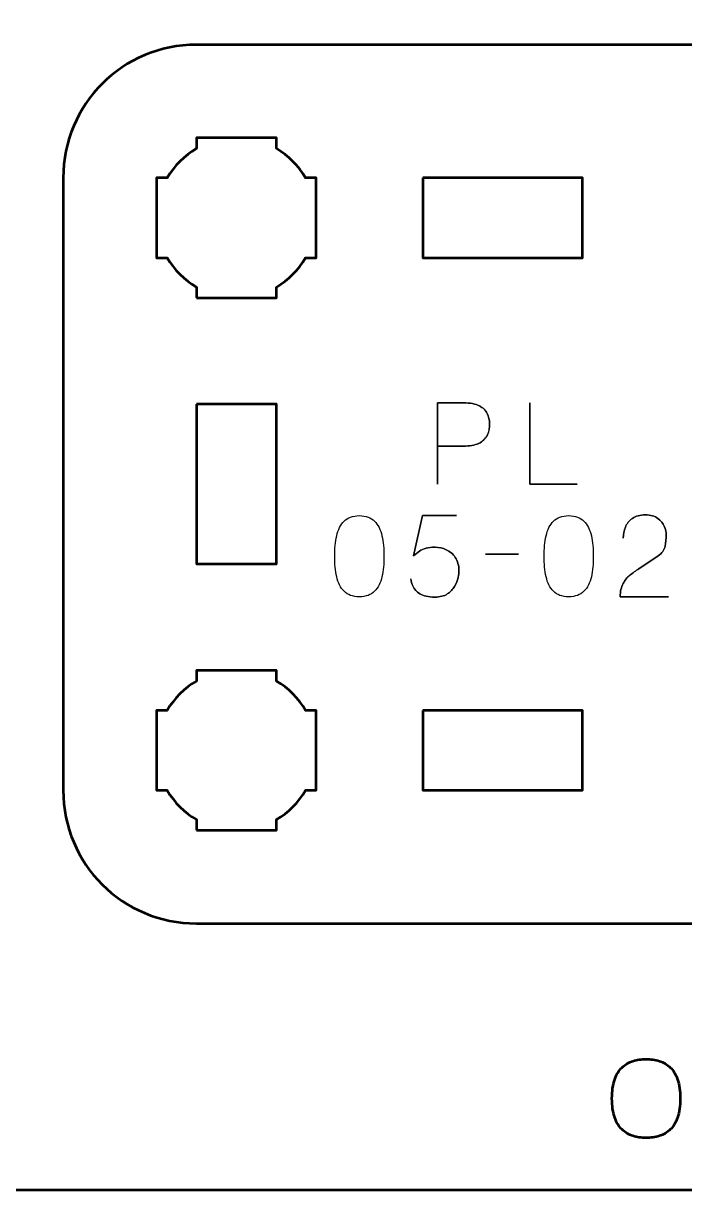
# Model space of a CAD drawing. Header units: centimetres. Extents: x -21 to 0, y -29.7 to 0.
# Drawn here: x -10.5 to -8.017, y -29.7 to -25.319 of the extents above; entities that cross this region are included whole.
import ezdxf

# ---------------------------------------------------------------- set-up
doc = ezdxf.new("R2010")
doc.units = ezdxf.units.CM
doc.header["$MEASUREMENT"] = 0
doc.layers.add('Layer 1', color=7, linetype='Continuous')

msp = doc.modelspace()

# ---------------------------------------------------------------- linework, layer by layer
at = {"layer": 'Layer 1', "color": 22, "lineweight": 53}
msp.add_open_spline([(-21.00003, -29.19996), (-21.00003, -29.19996), (-21.00003, -0.49992), (-21.00003, -0.49992), (-21.00003, -0.49992), (-21.00003, -0.22295), (-20.77694, 0.00004), (-20.49994, 0.00004), (-20.49994, 0.00004), (-20.49994, 0.00004), (-0.50008, 0.00004), (-0.50008, 0.00004), (-0.50008, 0.00004), (-0.22294, 0.00004), (0.00002, -0.22295), (0.00002, -0.49992), (0.00002, -0.49992), (0.00002, -0.49992), (0.00002, -29.19996), (0.00002, -29.19996), (0.00002, -29.19996), (0.00002, -29.47696), (-0.22294, -29.70005), (-0.50008, -29.70005), (-0.50008, -29.70005), (-0.50008, -29.70005), (-20.49994, -29.70005), (-20.49994, -29.70005), (-20.49994, -29.70005), (-20.77694, -29.70005), (-21.00003, -29.47696), (-21.00003, -29.19996)], degree=3, knots=[0, 0, 0, 0, 0.125, 0.125, 0.125, 0.125, 0.25, 0.25, 0.25, 0.25, 0.375, 0.375, 0.375, 0.375, 0.5, 0.5, 0.5, 0.5, 0.625, 0.625, 0.625, 0.625, 0.75, 0.75, 0.75, 0.75, 0.875, 0.875, 0.875, 0.875, 1, 1, 1, 1], dxfattribs=at)
at = {"layer": 'Layer 1', "color": 114, "lineweight": 53}
msp.add_open_spline([(-9.84993, -25.39998), (-9.84993, -25.39998), (-1.55005, -25.39998), (-1.55005, -25.39998), (-1.55005, -25.39998), (-1.27305, -25.39998), (-1.04995, -25.62308), (-1.04995, -25.90008), (-1.04995, -25.90008), (-1.04995, -25.90008), (-1.04995, -28.2), (-1.04995, -28.2), (-1.04995, -28.2), (-1.04995, -28.47701), (-1.27305, -28.69996), (-1.55005, -28.69996), (-1.55005, -28.69996), (-1.55005, -28.69996), (-9.84993, -28.69996), (-9.84993, -28.69996), (-9.84993, -28.69996), (-10.12693, -28.69996), (-10.35003, -28.47701), (-10.35003, -28.2), (-10.35003, -28.2), (-10.35003, -28.2), (-10.35003, -25.90008), (-10.35003, -25.90008), (-10.35003, -25.90008), (-10.35003, -25.62308), (-10.12693, -25.39998), (-9.84993, -25.39998)], degree=3, knots=[0, 0, 0, 0, 0.125, 0.125, 0.125, 0.125, 0.25, 0.25, 0.25, 0.25, 0.375, 0.375, 0.375, 0.375, 0.5, 0.5, 0.5, 0.5, 0.625, 0.625, 0.625, 0.625, 0.75, 0.75, 0.75, 0.75, 0.875, 0.875, 0.875, 0.875, 1, 1, 1, 1], dxfattribs=at)
at = {"layer": 'Layer 1', "lineweight": 53}
for points, knots in [([(-9.84993, -26.35001), (-9.84993, -26.35001), (-9.84993, -26.3099), (-9.84993, -26.3099), (-9.84993, -26.3099), (-9.89554, -26.28358), (-9.93347, -26.24556), (-9.95979, -26.20008), (-9.95979, -26.20008), (-9.95979, -26.20008), (-10, -26.20008), (-10, -26.20008), (-10, -26.20008), (-10, -26.20008), (-10, -26.05001), (-10, -26.05001), (-10, -26.05001), (-10, -26.05001), (-10, -25.90008), (-10, -25.90008), (-10, -25.90008), (-10, -25.90008), (-9.95979, -25.90008), (-9.95979, -25.90008), (-9.95979, -25.90008), (-9.93347, -25.85447), (-9.89554, -25.81654), (-9.84993, -25.79022), (-9.84993, -25.79022), (-9.84993, -25.79022), (-9.84993, -25.75001), (-9.84993, -25.75001), (-9.84993, -25.75001), (-9.84993, -25.75001), (-9.7, -25.75001), (-9.7, -25.75001), (-9.7, -25.75001), (-9.7, -25.75001), (-9.54993, -25.75001), (-9.54993, -25.75001), (-9.54993, -25.75001), (-9.54993, -25.75001), (-9.54993, -25.79022), (-9.54993, -25.79022), (-9.54993, -25.79022), (-9.50446, -25.81654), (-9.46643, -25.85447), (-9.44011, -25.90008), (-9.44011, -25.90008), (-9.44011, -25.90008), (-9.4, -25.90008), (-9.4, -25.90008), (-9.4, -25.90008), (-9.4, -25.90008), (-9.4, -26.05001), (-9.4, -26.05001), (-9.4, -26.05001), (-9.4, -26.05001), (-9.4, -26.20008), (-9.4, -26.20008), (-9.4, -26.20008), (-9.4, -26.20008), (-9.44011, -26.20008), (-9.44011, -26.20008), (-9.44011, -26.20008), (-9.46643, -26.24556), (-9.50446, -26.28358), (-9.54993, -26.3099), (-9.54993, -26.3099), (-9.54993, -26.3099), (-9.54993, -26.35001), (-9.54993, -26.35001), (-9.54993, -26.35001), (-9.54993, -26.35001), (-9.7, -26.35001), (-9.7, -26.35001), (-9.7, -26.35001), (-9.7, -26.35001), (-9.84993, -26.35001), (-9.84993, -26.35001)], [0, 0, 0, 0, 0.05, 0.05, 0.05, 0.05, 0.1, 0.1, 0.1, 0.1, 0.15, 0.15, 0.15, 0.15, 0.2, 0.2, 0.2, 0.2, 0.25, 0.25, 0.25, 0.25, 0.3, 0.3, 0.3, 0.3, 0.35, 0.35, 0.35, 0.35, 0.4, 0.4, 0.4, 0.4, 0.45, 0.45, 0.45, 0.45, 0.5, 0.5, 0.5, 0.5, 0.55, 0.55, 0.55, 0.55, 0.6, 0.6, 0.6, 0.6, 0.65, 0.65, 0.65, 0.65, 0.7, 0.7, 0.7, 0.7, 0.75, 0.75, 0.75, 0.75, 0.8, 0.8, 0.8, 0.8, 0.85, 0.85, 0.85, 0.85, 0.9, 0.9, 0.9, 0.9, 0.95, 0.95, 0.95, 0.95, 1, 1, 1, 1]), ([(-8.99998, -25.90008), (-8.99998, -25.90008), (-8.39999, -25.90008), (-8.39999, -25.90008), (-8.39999, -25.90008), (-8.39999, -25.90008), (-8.39999, -26.20008), (-8.39999, -26.20008), (-8.39999, -26.20008), (-8.39999, -26.20008), (-8.99998, -26.20008), (-8.99998, -26.20008), (-8.99998, -26.20008), (-8.99998, -26.20008), (-8.99998, -25.90008), (-8.99998, -25.90008)], [0, 0, 0, 0, 0.25, 0.25, 0.25, 0.25, 0.5, 0.5, 0.5, 0.5, 0.75, 0.75, 0.75, 0.75, 1, 1, 1, 1]), ([(-9.84993, -26.75003), (-9.84993, -26.75003), (-9.54993, -26.75003), (-9.54993, -26.75003), (-9.54993, -26.75003), (-9.54993, -26.75003), (-9.54993, -27.35002), (-9.54993, -27.35002), (-9.54993, -27.35002), (-9.54993, -27.35002), (-9.84993, -27.35002), (-9.84993, -27.35002), (-9.84993, -27.35002), (-9.84993, -27.35002), (-9.84993, -26.75003), (-9.84993, -26.75003)], [0, 0, 0, 0, 0.25, 0.25, 0.25, 0.25, 0.5, 0.5, 0.5, 0.5, 0.75, 0.75, 0.75, 0.75, 1, 1, 1, 1]), ([(-9.84993, -28.35008), (-9.84993, -28.35008), (-9.84993, -28.30982), (-9.84993, -28.30982), (-9.84993, -28.30982), (-9.89554, -28.28351), (-9.93347, -28.24548), (-9.95979, -28.2), (-9.95979, -28.2), (-9.95979, -28.2), (-10, -28.2), (-10, -28.2), (-10, -28.2), (-10, -28.2), (-10, -28.05007), (-10, -28.05007), (-10, -28.05007), (-10, -28.05007), (-10, -27.9), (-10, -27.9), (-10, -27.9), (-10, -27.9), (-9.95979, -27.9), (-9.95979, -27.9), (-9.95979, -27.9), (-9.93347, -27.85453), (-9.89554, -27.8165), (-9.84993, -27.79018), (-9.84993, -27.79018), (-9.84993, -27.79018), (-9.84993, -27.75007), (-9.84993, -27.75007), (-9.84993, -27.75007), (-9.84993, -27.75007), (-9.7, -27.75007), (-9.7, -27.75007), (-9.7, -27.75007), (-9.7, -27.75007), (-9.54993, -27.75007), (-9.54993, -27.75007), (-9.54993, -27.75007), (-9.54993, -27.75007), (-9.54993, -27.79018), (-9.54993, -27.79018), (-9.54993, -27.79018), (-9.50446, -27.8165), (-9.46643, -27.85453), (-9.44011, -27.9), (-9.44011, -27.9), (-9.44011, -27.9), (-9.4, -27.9), (-9.4, -27.9), (-9.4, -27.9), (-9.4, -27.9), (-9.4, -28.05007), (-9.4, -28.05007), (-9.4, -28.05007), (-9.4, -28.05007), (-9.4, -28.2), (-9.4, -28.2), (-9.4, -28.2), (-9.4, -28.2), (-9.44011, -28.2), (-9.44011, -28.2), (-9.44011, -28.2), (-9.46643, -28.24548), (-9.50446, -28.28351), (-9.54993, -28.30982), (-9.54993, -28.30982), (-9.54993, -28.30982), (-9.54993, -28.35008), (-9.54993, -28.35008), (-9.54993, -28.35008), (-9.54993, -28.35008), (-9.7, -28.35008), (-9.7, -28.35008), (-9.7, -28.35008), (-9.7, -28.35008), (-9.84993, -28.35008), (-9.84993, -28.35008)], [0, 0, 0, 0, 0.05, 0.05, 0.05, 0.05, 0.1, 0.1, 0.1, 0.1, 0.15, 0.15, 0.15, 0.15, 0.2, 0.2, 0.2, 0.2, 0.25, 0.25, 0.25, 0.25, 0.3, 0.3, 0.3, 0.3, 0.35, 0.35, 0.35, 0.35, 0.4, 0.4, 0.4, 0.4, 0.45, 0.45, 0.45, 0.45, 0.5, 0.5, 0.5, 0.5, 0.55, 0.55, 0.55, 0.55, 0.6, 0.6, 0.6, 0.6, 0.65, 0.65, 0.65, 0.65, 0.7, 0.7, 0.7, 0.7, 0.75, 0.75, 0.75, 0.75, 0.8, 0.8, 0.8, 0.8, 0.85, 0.85, 0.85, 0.85, 0.9, 0.9, 0.9, 0.9, 0.95, 0.95, 0.95, 0.95, 1, 1, 1, 1]), ([(-8.99998, -27.9), (-8.99998, -27.9), (-8.39999, -27.9), (-8.39999, -27.9), (-8.39999, -27.9), (-8.39999, -27.9), (-8.39999, -28.2), (-8.39999, -28.2), (-8.39999, -28.2), (-8.39999, -28.2), (-8.99998, -28.2), (-8.99998, -28.2), (-8.99998, -28.2), (-8.99998, -28.2), (-8.99998, -27.9), (-8.99998, -27.9)], [0, 0, 0, 0, 0.25, 0.25, 0.25, 0.25, 0.5, 0.5, 0.5, 0.5, 0.75, 0.75, 0.75, 0.75, 1, 1, 1, 1])]:
    msp.add_open_spline(points, degree=3, knots=knots, dxfattribs=at)
at = {"layer": 'Layer 1', "color": 40, "lineweight": 30}
for points, knots in [([(-8.94456, -27.05002), (-8.94456, -27.05002), (-8.94456, -26.74481), (-8.94456, -26.74481), (-8.94456, -26.74481), (-8.94456, -26.74481), (-8.84727, -26.74481), (-8.84727, -26.74481), (-8.84727, -26.74481), (-8.82165, -26.74509), (-8.80165, -26.74879), (-8.78747, -26.75595), (-8.78747, -26.75595), (-8.77357, -26.76326), (-8.76376, -26.77278), (-8.75812, -26.78463), (-8.75812, -26.78463), (-8.75262, -26.79649), (-8.74958, -26.80929), (-8.74902, -26.82309), (-8.74902, -26.82309), (-8.74835, -26.83713), (-8.75067, -26.8505), (-8.75618, -26.86316), (-8.75618, -26.86316), (-8.76172, -26.87586), (-8.77121, -26.88634), (-8.78444, -26.89445), (-8.78444, -26.89445), (-8.79795, -26.9026), (-8.81615, -26.90673), (-8.83929, -26.90701), (-8.83929, -26.90701), (-8.83929, -26.90701), (-8.94456, -26.90701), (-8.94456, -26.90701), (-8.94456, -26.90701), (-8.94456, -26.90701), (-8.83929, -26.90701), (-8.83929, -26.90701), (-8.83929, -26.90701), (-8.81654, -26.90673), (-8.79851, -26.9026), (-8.785, -26.89445), (-8.785, -26.89445), (-8.77163, -26.88634), (-8.76211, -26.87586), (-8.75646, -26.86316), (-8.75646, -26.86316), (-8.75096, -26.8505), (-8.74849, -26.83713), (-8.74902, -26.82309), (-8.74902, -26.82309), (-8.74958, -26.80929), (-8.75262, -26.79649), (-8.75826, -26.78463), (-8.75826, -26.78463), (-8.76405, -26.77278), (-8.77396, -26.76326), (-8.78789, -26.75595), (-8.78789, -26.75595), (-8.80207, -26.74879), (-8.82194, -26.74509), (-8.84727, -26.74481), (-8.84727, -26.74481), (-8.84727, -26.74481), (-8.94456, -26.74481), (-8.94456, -26.74481), (-8.94456, -26.74481), (-8.94456, -26.74481), (-8.94456, -27.05002), (-8.94456, -27.05002)], [0, 0, 0, 0, 0.0555556, 0.0555556, 0.0555556, 0.0555556, 0.1111111, 0.1111111, 0.1111111, 0.1111111, 0.1666667, 0.1666667, 0.1666667, 0.1666667, 0.2222222, 0.2222222, 0.2222222, 0.2222222, 0.2777778, 0.2777778, 0.2777778, 0.2777778, 0.3333333, 0.3333333, 0.3333333, 0.3333333, 0.3888889, 0.3888889, 0.3888889, 0.3888889, 0.4444444, 0.4444444, 0.4444444, 0.4444444, 0.5, 0.5, 0.5, 0.5, 0.5555556, 0.5555556, 0.5555556, 0.5555556, 0.6111111, 0.6111111, 0.6111111, 0.6111111, 0.6666667, 0.6666667, 0.6666667, 0.6666667, 0.7222222, 0.7222222, 0.7222222, 0.7222222, 0.7777778, 0.7777778, 0.7777778, 0.7777778, 0.8333333, 0.8333333, 0.8333333, 0.8333333, 0.8888889, 0.8888889, 0.8888889, 0.8888889, 0.9444444, 0.9444444, 0.9444444, 0.9444444, 1, 1, 1, 1]), ([(-8.41996, -27.05002), (-8.41996, -27.05002), (-8.59814, -27.05002), (-8.59814, -27.05002), (-8.59814, -27.05002), (-8.59814, -27.05002), (-8.59814, -26.74481), (-8.59814, -26.74481), (-8.59814, -26.74481), (-8.59814, -26.74481), (-8.59814, -27.05002), (-8.59814, -27.05002), (-8.59814, -27.05002), (-8.59814, -27.05002), (-8.41996, -27.05002), (-8.41996, -27.05002)], [0, 0, 0, 0, 0.25, 0.25, 0.25, 0.25, 0.5, 0.5, 0.5, 0.5, 0.75, 0.75, 0.75, 0.75, 1, 1, 1, 1]), ([(-9.23835, -27.47335), (-9.21384, -27.47311), (-9.19482, -27.46619), (-9.18131, -27.45268), (-9.18131, -27.45268), (-9.16794, -27.4392), (-9.15859, -27.421), (-9.15334, -27.398), (-9.15334, -27.398), (-9.14826, -27.3751), (-9.14575, -27.34949), (-9.14603, -27.32095), (-9.14603, -27.32095), (-9.14575, -27.29284), (-9.14826, -27.26722), (-9.15334, -27.24419), (-9.15334, -27.24419), (-9.15859, -27.22147), (-9.16794, -27.20327), (-9.18131, -27.18947), (-9.18131, -27.18947), (-9.19482, -27.176), (-9.21384, -27.16894), (-9.23835, -27.16855), (-9.23835, -27.16855), (-9.26305, -27.16894), (-9.28206, -27.176), (-9.29543, -27.18947), (-9.29543, -27.18947), (-9.30891, -27.20327), (-9.31815, -27.22147), (-9.32327, -27.24419), (-9.32327, -27.24419), (-9.32849, -27.26722), (-9.33096, -27.29284), (-9.33057, -27.32095), (-9.33057, -27.32095), (-9.33096, -27.34949), (-9.32849, -27.3751), (-9.32327, -27.398), (-9.32327, -27.398), (-9.31815, -27.421), (-9.30891, -27.4392), (-9.29543, -27.45268), (-9.29543, -27.45268), (-9.28206, -27.46619), (-9.26305, -27.47311), (-9.23835, -27.47335)], [0, 0, 0, 0, 0.0833333, 0.0833333, 0.0833333, 0.0833333, 0.1666667, 0.1666667, 0.1666667, 0.1666667, 0.25, 0.25, 0.25, 0.25, 0.3333333, 0.3333333, 0.3333333, 0.3333333, 0.4166667, 0.4166667, 0.4166667, 0.4166667, 0.5, 0.5, 0.5, 0.5, 0.5833333, 0.5833333, 0.5833333, 0.5833333, 0.6666667, 0.6666667, 0.6666667, 0.6666667, 0.75, 0.75, 0.75, 0.75, 0.8333333, 0.8333333, 0.8333333, 0.8333333, 0.9166667, 0.9166667, 0.9166667, 0.9166667, 1, 1, 1, 1]), ([(-9.23835, -27.47335), (-9.21384, -27.47311), (-9.19482, -27.46619), (-9.18131, -27.45268), (-9.18131, -27.45268), (-9.16794, -27.4392), (-9.15859, -27.421), (-9.15334, -27.398), (-9.15334, -27.398), (-9.14826, -27.3751), (-9.14575, -27.34949), (-9.14603, -27.32095), (-9.14603, -27.32095), (-9.14575, -27.29284), (-9.14826, -27.26722), (-9.15334, -27.24419), (-9.15334, -27.24419), (-9.15859, -27.22147), (-9.16794, -27.20327), (-9.18131, -27.18947), (-9.18131, -27.18947), (-9.19482, -27.176), (-9.21384, -27.16894), (-9.23835, -27.16855), (-9.23835, -27.16855), (-9.26305, -27.16894), (-9.28206, -27.176), (-9.29543, -27.18947), (-9.29543, -27.18947), (-9.30891, -27.20327), (-9.31815, -27.22147), (-9.32327, -27.24419), (-9.32327, -27.24419), (-9.32849, -27.26722), (-9.33096, -27.29284), (-9.33057, -27.32095), (-9.33057, -27.32095), (-9.33096, -27.34949), (-9.32849, -27.3751), (-9.32327, -27.398), (-9.32327, -27.398), (-9.31815, -27.421), (-9.30891, -27.4392), (-9.29543, -27.45268), (-9.29543, -27.45268), (-9.28206, -27.46619), (-9.26305, -27.47311), (-9.23835, -27.47335)], [0, 0, 0, 0, 0.0833333, 0.0833333, 0.0833333, 0.0833333, 0.1666667, 0.1666667, 0.1666667, 0.1666667, 0.25, 0.25, 0.25, 0.25, 0.3333333, 0.3333333, 0.3333333, 0.3333333, 0.4166667, 0.4166667, 0.4166667, 0.4166667, 0.5, 0.5, 0.5, 0.5, 0.5833333, 0.5833333, 0.5833333, 0.5833333, 0.6666667, 0.6666667, 0.6666667, 0.6666667, 0.75, 0.75, 0.75, 0.75, 0.8333333, 0.8333333, 0.8333333, 0.8333333, 0.9166667, 0.9166667, 0.9166667, 0.9166667, 1, 1, 1, 1]), ([(-8.87387, -27.16813), (-8.87387, -27.16813), (-9.00094, -27.16813), (-9.00094, -27.16813), (-9.00094, -27.16813), (-9.00094, -27.16813), (-9.0347, -27.31972), (-9.0347, -27.31972), (-9.0347, -27.31972), (-9.02697, -27.31309), (-9.01953, -27.30716), (-9.01222, -27.30222), (-9.01222, -27.30222), (-9.0052, -27.29739), (-8.99709, -27.29368), (-8.98785, -27.29104), (-8.98785, -27.29104), (-8.97875, -27.28857), (-8.96732, -27.28733), (-8.95352, -27.28705), (-8.95352, -27.28705), (-8.93934, -27.28719), (-8.92541, -27.29037), (-8.91179, -27.29672), (-8.91179, -27.29672), (-8.89828, -27.30317), (-8.88695, -27.31284), (-8.87803, -27.32564), (-8.87803, -27.32564), (-8.86921, -27.33873), (-8.86452, -27.35514), (-8.86409, -27.37468), (-8.86409, -27.37468), (-8.86409, -27.3816), (-8.86533, -27.39041), (-8.86755, -27.40128), (-8.86755, -27.40128), (-8.87002, -27.41218), (-8.87443, -27.42319), (-8.88078, -27.43437), (-8.88078, -27.43437), (-8.88724, -27.44566), (-8.89634, -27.45518), (-8.90819, -27.46277), (-8.90819, -27.46277), (-8.92018, -27.47046), (-8.9356, -27.47434), (-8.95437, -27.47459), (-8.95437, -27.47459), (-8.97945, -27.4742), (-8.99818, -27.47018), (-9.01057, -27.46249), (-9.01057, -27.46249), (-9.02327, -27.45476), (-9.0318, -27.44552), (-9.03635, -27.4349), (-9.03635, -27.4349), (-9.04119, -27.42446), (-9.04419, -27.41493), (-9.04531, -27.40611), (-9.04531, -27.40611), (-9.04419, -27.41493), (-9.04119, -27.42446), (-9.03635, -27.4349), (-9.03635, -27.4349), (-9.0318, -27.44552), (-9.02327, -27.45476), (-9.01057, -27.46249), (-9.01057, -27.46249), (-8.99818, -27.47018), (-8.97945, -27.4742), (-8.95437, -27.47459), (-8.95437, -27.47459), (-8.9356, -27.47434), (-8.92018, -27.47046), (-8.90819, -27.46277), (-8.90819, -27.46277), (-8.89634, -27.45518), (-8.88724, -27.44566), (-8.88078, -27.43437), (-8.88078, -27.43437), (-8.87443, -27.42319), (-8.87002, -27.41218), (-8.86755, -27.40128), (-8.86755, -27.40128), (-8.86533, -27.39041), (-8.86409, -27.3816), (-8.86409, -27.37468), (-8.86409, -27.37468), (-8.86452, -27.35514), (-8.86921, -27.33873), (-8.87803, -27.32564), (-8.87803, -27.32564), (-8.88695, -27.31284), (-8.89828, -27.30317), (-8.91179, -27.29672), (-8.91179, -27.29672), (-8.92541, -27.29037), (-8.93934, -27.28719), (-8.95352, -27.28705), (-8.95352, -27.28705), (-8.96732, -27.28733), (-8.97875, -27.28857), (-8.98785, -27.29104), (-8.98785, -27.29104), (-8.99709, -27.29368), (-9.0052, -27.29739), (-9.01222, -27.30222), (-9.01222, -27.30222), (-9.01953, -27.30716), (-9.02697, -27.31309), (-9.0347, -27.31972), (-9.0347, -27.31972), (-9.0347, -27.31972), (-9.00094, -27.16813), (-9.00094, -27.16813), (-9.00094, -27.16813), (-9.00094, -27.16813), (-8.87387, -27.16813), (-8.87387, -27.16813)], [0, 0, 0, 0, 0.0333333, 0.0333333, 0.0333333, 0.0333333, 0.0666667, 0.0666667, 0.0666667, 0.0666667, 0.1, 0.1, 0.1, 0.1, 0.1333333, 0.1333333, 0.1333333, 0.1333333, 0.1666667, 0.1666667, 0.1666667, 0.1666667, 0.2, 0.2, 0.2, 0.2, 0.2333333, 0.2333333, 0.2333333, 0.2333333, 0.2666667, 0.2666667, 0.2666667, 0.2666667, 0.3, 0.3, 0.3, 0.3, 0.3333333, 0.3333333, 0.3333333, 0.3333333, 0.3666667, 0.3666667, 0.3666667, 0.3666667, 0.4, 0.4, 0.4, 0.4, 0.4333333, 0.4333333, 0.4333333, 0.4333333, 0.4666667, 0.4666667, 0.4666667, 0.4666667, 0.5, 0.5, 0.5, 0.5, 0.5333333, 0.5333333, 0.5333333, 0.5333333, 0.5666667, 0.5666667, 0.5666667, 0.5666667, 0.6, 0.6, 0.6, 0.6, 0.6333333, 0.6333333, 0.6333333, 0.6333333, 0.6666667, 0.6666667, 0.6666667, 0.6666667, 0.7, 0.7, 0.7, 0.7, 0.7333333, 0.7333333, 0.7333333, 0.7333333, 0.7666667, 0.7666667, 0.7666667, 0.7666667, 0.8, 0.8, 0.8, 0.8, 0.8333333, 0.8333333, 0.8333333, 0.8333333, 0.8666667, 0.8666667, 0.8666667, 0.8666667, 0.9, 0.9, 0.9, 0.9, 0.9333333, 0.9333333, 0.9333333, 0.9333333, 0.9666667, 0.9666667, 0.9666667, 0.9666667, 1, 1, 1, 1]), ([(-8.45206, -27.47335), (-8.42754, -27.47311), (-8.40853, -27.46619), (-8.39501, -27.45268), (-8.39501, -27.45268), (-8.38164, -27.4392), (-8.3723, -27.421), (-8.36704, -27.398), (-8.36704, -27.398), (-8.36196, -27.3751), (-8.35945, -27.34949), (-8.35974, -27.32095), (-8.35974, -27.32095), (-8.35945, -27.29284), (-8.36196, -27.26722), (-8.36704, -27.24419), (-8.36704, -27.24419), (-8.3723, -27.22147), (-8.38164, -27.20327), (-8.39501, -27.18947), (-8.39501, -27.18947), (-8.40853, -27.176), (-8.42754, -27.16894), (-8.45206, -27.16855), (-8.45206, -27.16855), (-8.47675, -27.16894), (-8.49577, -27.176), (-8.50914, -27.18947), (-8.50914, -27.18947), (-8.52261, -27.20327), (-8.53186, -27.22147), (-8.53697, -27.24419), (-8.53697, -27.24419), (-8.54219, -27.26722), (-8.54466, -27.29284), (-8.54427, -27.32095), (-8.54427, -27.32095), (-8.54466, -27.34949), (-8.54219, -27.3751), (-8.53697, -27.398), (-8.53697, -27.398), (-8.53186, -27.421), (-8.52261, -27.4392), (-8.50914, -27.45268), (-8.50914, -27.45268), (-8.49577, -27.46619), (-8.47675, -27.47311), (-8.45206, -27.47335)], [0, 0, 0, 0, 0.0833333, 0.0833333, 0.0833333, 0.0833333, 0.1666667, 0.1666667, 0.1666667, 0.1666667, 0.25, 0.25, 0.25, 0.25, 0.3333333, 0.3333333, 0.3333333, 0.3333333, 0.4166667, 0.4166667, 0.4166667, 0.4166667, 0.5, 0.5, 0.5, 0.5, 0.5833333, 0.5833333, 0.5833333, 0.5833333, 0.6666667, 0.6666667, 0.6666667, 0.6666667, 0.75, 0.75, 0.75, 0.75, 0.8333333, 0.8333333, 0.8333333, 0.8333333, 0.9166667, 0.9166667, 0.9166667, 0.9166667, 1, 1, 1, 1]), ([(-8.45206, -27.47335), (-8.42754, -27.47311), (-8.40853, -27.46619), (-8.39501, -27.45268), (-8.39501, -27.45268), (-8.38164, -27.4392), (-8.3723, -27.421), (-8.36704, -27.398), (-8.36704, -27.398), (-8.36196, -27.3751), (-8.35945, -27.34949), (-8.35974, -27.32095), (-8.35974, -27.32095), (-8.35945, -27.29284), (-8.36196, -27.26722), (-8.36704, -27.24419), (-8.36704, -27.24419), (-8.3723, -27.22147), (-8.38164, -27.20327), (-8.39501, -27.18947), (-8.39501, -27.18947), (-8.40853, -27.176), (-8.42754, -27.16894), (-8.45206, -27.16855), (-8.45206, -27.16855), (-8.47675, -27.16894), (-8.49577, -27.176), (-8.50914, -27.18947), (-8.50914, -27.18947), (-8.52261, -27.20327), (-8.53186, -27.22147), (-8.53697, -27.24419), (-8.53697, -27.24419), (-8.54219, -27.26722), (-8.54466, -27.29284), (-8.54427, -27.32095), (-8.54427, -27.32095), (-8.54466, -27.34949), (-8.54219, -27.3751), (-8.53697, -27.398), (-8.53697, -27.398), (-8.53186, -27.421), (-8.52261, -27.4392), (-8.50914, -27.45268), (-8.50914, -27.45268), (-8.49577, -27.46619), (-8.47675, -27.47311), (-8.45206, -27.47335)], [0, 0, 0, 0, 0.0833333, 0.0833333, 0.0833333, 0.0833333, 0.1666667, 0.1666667, 0.1666667, 0.1666667, 0.25, 0.25, 0.25, 0.25, 0.3333333, 0.3333333, 0.3333333, 0.3333333, 0.4166667, 0.4166667, 0.4166667, 0.4166667, 0.5, 0.5, 0.5, 0.5, 0.5833333, 0.5833333, 0.5833333, 0.5833333, 0.6666667, 0.6666667, 0.6666667, 0.6666667, 0.75, 0.75, 0.75, 0.75, 0.8333333, 0.8333333, 0.8333333, 0.8333333, 0.9166667, 0.9166667, 0.9166667, 0.9166667, 1, 1, 1, 1]), ([(-8.07737, -27.47335), (-8.07737, -27.47335), (-8.25902, -27.47335), (-8.25902, -27.47335), (-8.25902, -27.47335), (-8.25845, -27.4531), (-8.25475, -27.4367), (-8.24798, -27.42389), (-8.24798, -27.42389), (-8.24138, -27.41123), (-8.23281, -27.40061), (-8.22236, -27.39207), (-8.22236, -27.39207), (-8.21203, -27.38378), (-8.2007, -27.37567), (-8.18832, -27.36794), (-8.18832, -27.36794), (-8.18832, -27.36794), (-8.11597, -27.31972), (-8.11597, -27.31972), (-8.11597, -27.31972), (-8.10164, -27.30924), (-8.09297, -27.29696), (-8.08993, -27.28321), (-8.08993, -27.28321), (-8.08704, -27.26941), (-8.0858, -27.25537), (-8.08633, -27.24087), (-8.08633, -27.24087), (-8.08619, -27.2311), (-8.08856, -27.22034), (-8.09321, -27.20863), (-8.09321, -27.20863), (-8.09805, -27.1972), (-8.10605, -27.18729), (-8.11734, -27.17875), (-8.11734, -27.17875), (-8.12877, -27.17046), (-8.14437, -27.16605), (-8.16419, -27.16566), (-8.16419, -27.16566), (-8.1843, -27.16605), (-8.20056, -27.17046), (-8.2127, -27.17889), (-8.2127, -27.17889), (-8.22498, -27.18743), (-8.2338, -27.19829), (-8.23916, -27.21142), (-8.23916, -27.21142), (-8.24466, -27.22475), (-8.24731, -27.23854), (-8.24717, -27.25273), (-8.24717, -27.25273), (-8.24731, -27.23854), (-8.24466, -27.22475), (-8.23916, -27.21142), (-8.23916, -27.21142), (-8.2338, -27.19829), (-8.22498, -27.18743), (-8.2127, -27.17889), (-8.2127, -27.17889), (-8.20056, -27.17046), (-8.1843, -27.16605), (-8.16419, -27.16566), (-8.16419, -27.16566), (-8.14437, -27.16605), (-8.12877, -27.17046), (-8.11734, -27.17875), (-8.11734, -27.17875), (-8.10605, -27.18729), (-8.09805, -27.1972), (-8.09321, -27.20863), (-8.09321, -27.20863), (-8.08856, -27.22034), (-8.08619, -27.2311), (-8.08633, -27.24087), (-8.08633, -27.24087), (-8.0858, -27.25537), (-8.08704, -27.26941), (-8.08993, -27.28321), (-8.08993, -27.28321), (-8.09297, -27.29696), (-8.10164, -27.30924), (-8.11597, -27.31972), (-8.11597, -27.31972), (-8.11597, -27.31972), (-8.18832, -27.36794), (-8.18832, -27.36794), (-8.18832, -27.36794), (-8.2007, -27.37567), (-8.21203, -27.38378), (-8.22236, -27.39207), (-8.22236, -27.39207), (-8.23281, -27.40061), (-8.24138, -27.41123), (-8.24798, -27.42389), (-8.24798, -27.42389), (-8.25475, -27.4367), (-8.25845, -27.4531), (-8.25902, -27.47335), (-8.25902, -27.47335), (-8.25902, -27.47335), (-8.07737, -27.47335), (-8.07737, -27.47335)], [0, 0, 0, 0, 0.0384615, 0.0384615, 0.0384615, 0.0384615, 0.0769231, 0.0769231, 0.0769231, 0.0769231, 0.1153846, 0.1153846, 0.1153846, 0.1153846, 0.1538462, 0.1538462, 0.1538462, 0.1538462, 0.1923077, 0.1923077, 0.1923077, 0.1923077, 0.2307692, 0.2307692, 0.2307692, 0.2307692, 0.2692308, 0.2692308, 0.2692308, 0.2692308, 0.3076923, 0.3076923, 0.3076923, 0.3076923, 0.3461538, 0.3461538, 0.3461538, 0.3461538, 0.3846154, 0.3846154, 0.3846154, 0.3846154, 0.4230769, 0.4230769, 0.4230769, 0.4230769, 0.4615385, 0.4615385, 0.4615385, 0.4615385, 0.5, 0.5, 0.5, 0.5, 0.5384615, 0.5384615, 0.5384615, 0.5384615, 0.5769231, 0.5769231, 0.5769231, 0.5769231, 0.6153846, 0.6153846, 0.6153846, 0.6153846, 0.6538462, 0.6538462, 0.6538462, 0.6538462, 0.6923077, 0.6923077, 0.6923077, 0.6923077, 0.7307692, 0.7307692, 0.7307692, 0.7307692, 0.7692308, 0.7692308, 0.7692308, 0.7692308, 0.8076923, 0.8076923, 0.8076923, 0.8076923, 0.8461538, 0.8461538, 0.8461538, 0.8461538, 0.8846154, 0.8846154, 0.8846154, 0.8846154, 0.9230769, 0.9230769, 0.9230769, 0.9230769, 0.9615385, 0.9615385, 0.9615385, 0.9615385, 1, 1, 1, 1]), ([(-8.76419, -27.31379), (-8.76419, -27.31379), (-8.64101, -27.31379), (-8.64101, -27.31379), (-8.64101, -27.31379), (-8.64101, -27.31379), (-8.76419, -27.31379), (-8.76419, -27.31379)], [0, 0, 0, 0, 0.5, 0.5, 0.5, 0.5, 1, 1, 1, 1])]:
    msp.add_open_spline(points, degree=3, knots=knots, dxfattribs=at)
at = {"layer": 'Layer 1', "color": 30, "lineweight": 53}
msp.add_open_spline([(-8.16152, -29.50522), (-8.14374, -29.50531), (-8.12719, -29.50306), (-8.11176, -29.49826), (-8.11176, -29.49826), (-8.09633, -29.49346), (-8.08269, -29.48546), (-8.07102, -29.47427), (-8.07102, -29.47427), (-8.05926, -29.46308), (-8.05014, -29.44793), (-8.04346, -29.42874), (-8.04346, -29.42874), (-8.03688, -29.40964), (-8.03349, -29.38584), (-8.03339, -29.35734), (-8.03339, -29.35734), (-8.03349, -29.32893), (-8.03688, -29.30522), (-8.04346, -29.28622), (-8.04346, -29.28622), (-8.05014, -29.26721), (-8.05926, -29.25207), (-8.07102, -29.24087), (-8.07102, -29.24087), (-8.08269, -29.22977), (-8.09633, -29.22178), (-8.11176, -29.21698), (-8.11176, -29.21698), (-8.12719, -29.21218), (-8.14374, -29.20992), (-8.16152, -29.21002), (-8.16152, -29.21002), (-8.17911, -29.20992), (-8.19567, -29.21218), (-8.2111, -29.21698), (-8.2111, -29.21698), (-8.22653, -29.22178), (-8.24007, -29.22977), (-8.25183, -29.24087), (-8.25183, -29.24087), (-8.26359, -29.25207), (-8.27281, -29.26721), (-8.27949, -29.28622), (-8.27949, -29.28622), (-8.28617, -29.30522), (-8.28956, -29.32893), (-8.28965, -29.35734), (-8.28965, -29.35734), (-8.28956, -29.38584), (-8.28617, -29.40964), (-8.27949, -29.42874), (-8.27949, -29.42874), (-8.27281, -29.44793), (-8.26359, -29.46308), (-8.25183, -29.47427), (-8.25183, -29.47427), (-8.24007, -29.48546), (-8.22653, -29.49346), (-8.2111, -29.49826), (-8.2111, -29.49826), (-8.19567, -29.50306), (-8.17911, -29.50531), (-8.16152, -29.50522)], degree=3, knots=[0, 0, 0, 0, 0.0625, 0.0625, 0.0625, 0.0625, 0.125, 0.125, 0.125, 0.125, 0.1875, 0.1875, 0.1875, 0.1875, 0.25, 0.25, 0.25, 0.25, 0.3125, 0.3125, 0.3125, 0.3125, 0.375, 0.375, 0.375, 0.375, 0.4375, 0.4375, 0.4375, 0.4375, 0.5, 0.5, 0.5, 0.5, 0.5625, 0.5625, 0.5625, 0.5625, 0.625, 0.625, 0.625, 0.625, 0.6875, 0.6875, 0.6875, 0.6875, 0.75, 0.75, 0.75, 0.75, 0.8125, 0.8125, 0.8125, 0.8125, 0.875, 0.875, 0.875, 0.875, 0.9375, 0.9375, 0.9375, 0.9375, 1, 1, 1, 1], dxfattribs=at)
msp.add_open_spline([(-8.16152, -29.50522), (-8.14374, -29.50531), (-8.12719, -29.50306), (-8.11176, -29.49826), (-8.11176, -29.49826), (-8.09633, -29.49346), (-8.08269, -29.48546), (-8.07102, -29.47427), (-8.07102, -29.47427), (-8.05926, -29.46308), (-8.05014, -29.44793), (-8.04346, -29.42874), (-8.04346, -29.42874), (-8.03688, -29.40964), (-8.03349, -29.38584), (-8.03339, -29.35734), (-8.03339, -29.35734), (-8.03349, -29.32893), (-8.03688, -29.30522), (-8.04346, -29.28622), (-8.04346, -29.28622), (-8.05014, -29.26721), (-8.05926, -29.25207), (-8.07102, -29.24087), (-8.07102, -29.24087), (-8.08269, -29.22977), (-8.09633, -29.22178), (-8.11176, -29.21698), (-8.11176, -29.21698), (-8.12719, -29.21218), (-8.14374, -29.20992), (-8.16152, -29.21002), (-8.16152, -29.21002), (-8.17911, -29.20992), (-8.19567, -29.21218), (-8.2111, -29.21698), (-8.2111, -29.21698), (-8.22653, -29.22178), (-8.24007, -29.22977), (-8.25183, -29.24087), (-8.25183, -29.24087), (-8.26359, -29.25207), (-8.27281, -29.26721), (-8.27949, -29.28622), (-8.27949, -29.28622), (-8.28617, -29.30522), (-8.28956, -29.32893), (-8.28965, -29.35734), (-8.28965, -29.35734), (-8.28956, -29.38584), (-8.28617, -29.40964), (-8.27949, -29.42874), (-8.27949, -29.42874), (-8.27281, -29.44793), (-8.26359, -29.46308), (-8.25183, -29.47427), (-8.25183, -29.47427), (-8.24007, -29.48546), (-8.22653, -29.49346), (-8.2111, -29.49826), (-8.2111, -29.49826), (-8.19567, -29.50306), (-8.17911, -29.50531), (-8.16152, -29.50522)], degree=3, knots=[0, 0, 0, 0, 0.0625, 0.0625, 0.0625, 0.0625, 0.125, 0.125, 0.125, 0.125, 0.1875, 0.1875, 0.1875, 0.1875, 0.25, 0.25, 0.25, 0.25, 0.3125, 0.3125, 0.3125, 0.3125, 0.375, 0.375, 0.375, 0.375, 0.4375, 0.4375, 0.4375, 0.4375, 0.5, 0.5, 0.5, 0.5, 0.5625, 0.5625, 0.5625, 0.5625, 0.625, 0.625, 0.625, 0.625, 0.6875, 0.6875, 0.6875, 0.6875, 0.75, 0.75, 0.75, 0.75, 0.8125, 0.8125, 0.8125, 0.8125, 0.875, 0.875, 0.875, 0.875, 0.9375, 0.9375, 0.9375, 0.9375, 1, 1, 1, 1], dxfattribs=at)

doc.saveas('drawing.dxf')
